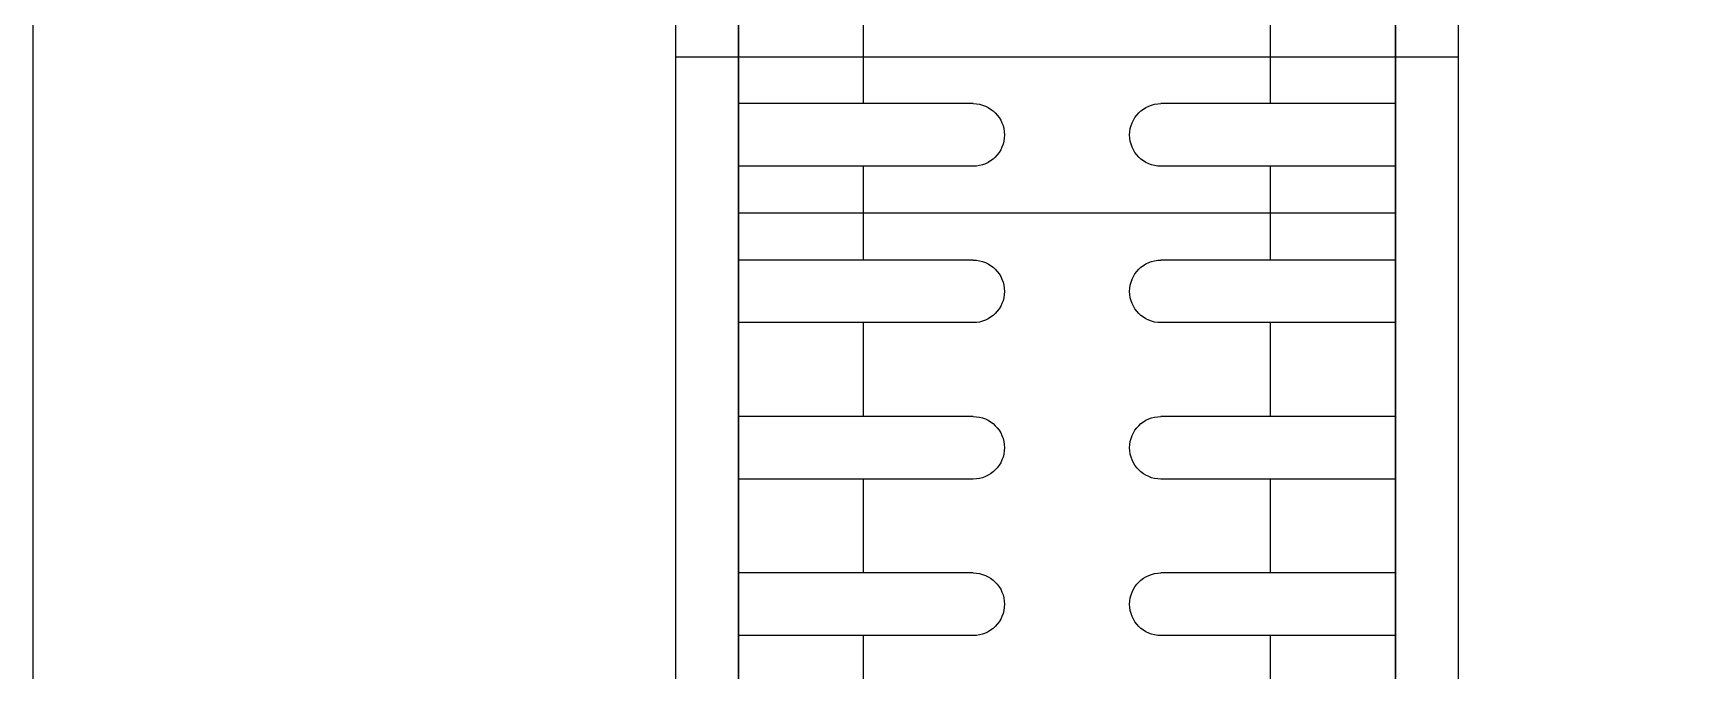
# Model space of a CAD drawing. Header units: inches. Extents: x 21 to 38546, y 13 to 15001.
# Drawn here: x 3729.26 to 3755.86, y 1182.97 to 1193.15 of the extents above; entities that cross this region are included whole.
import ezdxf

# ---------------------------------------------------------------- set-up
doc = ezdxf.new("R2010")
doc.units = ezdxf.units.IN
doc.header["$MEASUREMENT"] = 0
doc.layers.add('RAST-IST-RADYATÖR-DİNAMİK BLOK', color=83, linetype='Continuous')
doc.layers.add('Z_MİM_-KM-WALL-PLASTER', color=8, linetype='Continuous', lineweight=25)

# ---------------------------------------------------------------- blocks, each defined once
blk = doc.blocks.new('IS_RADYATOR-PLAN-100')
at = {"layer": 'RAST-IST-RADYATÖR-DİNAMİK BLOK', "color": 7}
for p, q in [((90.75, 11.5), (90.75, 7.75)), ((91.75, 11.5), (91.75, 7.75)), ((93.25, 11.5), (93.25, 7.75)), ((94.25, 11.5), (94.25, 7.75)), ((95.75, 11.5), (95.75, 7.75)), ((96.75, 11.5), (96.75, 7.75)), ((90, 9.5), (90.75, 9.5)), ((91.75, 9.5), (92.5, 9.5)), ((92.5, 9.5), (93.25, 9.5)), ((94.25, 9.5), (95, 9.5)), ((95, 9.5), (95.75, 9.5)), ((96.75, 9.5), (97.5, 9.5)), ((90.75, 4.75), (90.75, 1)), ((91.75, 4.75), (91.75, 1)), ((93.25, 4.75), (93.25, 1)), ((94.25, 4.75), (94.25, 1)), ((95.75, 4.75), (95.75, 1)), ((96.75, 4.75), (96.75, 1)), ((90, 3), (90.75, 3)), ((91.75, 3), (92.5, 3)), ((92.5, 3), (93.25, 3)), ((94.25, 3), (95, 3)), ((95, 3), (95.75, 3)), ((96.75, 3), (97.5, 3))]:
    blk.add_line(p, q, dxfattribs=at)
at = {"layer": 'RAST-IST-RADYATÖR-DİNAMİK BLOK'}
for points in [[(0, 0), (100, 0), (100, 12.5), (0, 12.5)], [(2.5, 11.5), (97.5, 11.5), (97.5, 1), (2.5, 1)]]:
    blk.add_lwpolyline(points, dxfattribs=at)
at = {"layer": 'RAST-IST-RADYATÖR-DİNAMİK BLOK', "color": 7}
for centre, start, end in [((91.25, 7.75), 180, 0), ((93.75, 7.75), 180, 0), ((96.25, 7.75), 180, 0), ((91.25, 4.75), 0, 180), ((93.75, 4.75), 0, 180), ((96.25, 4.75), 0, 180)]:
    blk.add_arc(centre, 0.5, start, end, dxfattribs=at)
blk = doc.blocks.new('IS_RADYATOR-PLAN-110')
at = {"layer": 'RAST-IST-RADYATÖR-DİNAMİK BLOK', "color": 7}
for p, q in [((90.75, 11.5), (90.75, 7.75)), ((91.75, 11.5), (91.75, 7.75)), ((93.25, 11.5), (93.25, 7.75)), ((94.25, 11.5), (94.25, 7.75)), ((95.75, 11.5), (95.75, 7.75)), ((96.75, 11.5), (96.75, 7.75)), ((98.25, 11.5), (98.25, 7.75)), ((99.25, 11.5), (99.25, 7.75)), ((90, 9.5), (90.75, 9.5)), ((91.75, 9.5), (92.5, 9.5)), ((92.5, 9.5), (93.25, 9.5)), ((94.25, 9.5), (95, 9.5)), ((95, 9.5), (95.75, 9.5)), ((96.75, 9.5), (97.5, 9.5)), ((97.5, 9.5), (98.25, 9.5)), ((99.25, 9.5), (100, 9.5)), ((100, 9.5), (100.75, 9.5)), ((90.75, 4.75), (90.75, 1)), ((91.75, 4.75), (91.75, 1)), ((93.25, 4.75), (93.25, 1)), ((94.25, 4.75), (94.25, 1)), ((95.75, 4.75), (95.75, 1)), ((96.75, 4.75), (96.75, 1)), ((98.25, 4.75), (98.25, 1)), ((99.25, 4.75), (99.25, 1)), ((90, 3), (90.75, 3)), ((91.75, 3), (92.5, 3)), ((92.5, 3), (93.25, 3)), ((94.25, 3), (95, 3)), ((95, 3), (95.75, 3)), ((96.75, 3), (97.5, 3)), ((97.5, 3), (98.25, 3)), ((99.25, 3), (100, 3)), ((100, 3), (100.75, 3))]:
    blk.add_line(p, q, dxfattribs=at)
at = {"layer": 'RAST-IST-RADYATÖR-DİNAMİK BLOK'}
for points in [[(0, 0), (110, 0), (110, 12.5), (0, 12.5)], [(2.5, 11.5), (107.5, 11.5), (107.5, 1), (2.5, 1)]]:
    blk.add_lwpolyline(points, dxfattribs=at)
at = {"layer": 'RAST-IST-RADYATÖR-DİNAMİK BLOK', "color": 7}
for centre, start, end in [((91.25, 7.75), 180, 0), ((93.75, 7.75), 180, 0), ((96.25, 7.75), 180, 0), ((98.75, 7.75), 180, 0), ((91.25, 4.75), 0, 180), ((93.75, 4.75), 0, 180), ((96.25, 4.75), 0, 180), ((98.75, 4.75), 0, 180)]:
    blk.add_arc(centre, 0.5, start, end, dxfattribs=at)
blk = doc.blocks.new('IS_RADYATOR-PLAN-120')
at = {"layer": 'RAST-IST-RADYATÖR-DİNAMİK BLOK', "color": 7}
for p, q in [((90.75, 11.5), (90.75, 7.75)), ((91.75, 11.5), (91.75, 7.75)), ((93.25, 11.5), (93.25, 7.75)), ((94.25, 11.5), (94.25, 7.75)), ((95.75, 11.5), (95.75, 7.75)), ((96.75, 11.5), (96.75, 7.75)), ((98.25, 11.5), (98.25, 7.75)), ((99.25, 11.5), (99.25, 7.75)), ((90, 9.5), (90.75, 9.5)), ((91.75, 9.5), (92.5, 9.5)), ((92.5, 9.5), (93.25, 9.5)), ((94.25, 9.5), (95, 9.5)), ((95, 9.5), (95.75, 9.5)), ((96.75, 9.5), (97.5, 9.5)), ((97.5, 9.5), (98.25, 9.5)), ((99.25, 9.5), (100, 9.5)), ((100, 9.5), (100.75, 9.5)), ((90.75, 4.75), (90.75, 1)), ((91.75, 4.75), (91.75, 1)), ((93.25, 4.75), (93.25, 1)), ((94.25, 4.75), (94.25, 1)), ((95.75, 4.75), (95.75, 1)), ((96.75, 4.75), (96.75, 1)), ((98.25, 4.75), (98.25, 1)), ((99.25, 4.75), (99.25, 1)), ((90, 3), (90.75, 3)), ((91.75, 3), (92.5, 3)), ((92.5, 3), (93.25, 3)), ((94.25, 3), (95, 3)), ((95, 3), (95.75, 3)), ((96.75, 3), (97.5, 3)), ((97.5, 3), (98.25, 3)), ((99.25, 3), (100, 3)), ((100, 3), (100.75, 3))]:
    blk.add_line(p, q, dxfattribs=at)
at = {"layer": 'RAST-IST-RADYATÖR-DİNAMİK BLOK'}
for points in [[(0, 0), (120, 0), (120, 12.5), (0, 12.5)], [(2.5, 11.5), (117.5, 11.5), (117.5, 1), (2.5, 1)]]:
    blk.add_lwpolyline(points, dxfattribs=at)
at = {"layer": 'RAST-IST-RADYATÖR-DİNAMİK BLOK', "color": 7}
for centre, start, end in [((91.25, 7.75), 180, 0), ((93.75, 7.75), 180, 0), ((96.25, 7.75), 180, 0), ((98.75, 7.75), 180, 0), ((91.25, 4.75), 0, 180), ((93.75, 4.75), 0, 180), ((96.25, 4.75), 0, 180), ((98.75, 4.75), 0, 180)]:
    blk.add_arc(centre, 0.5, start, end, dxfattribs=at)
blk = doc.blocks.new('IS_RADYATOR-PLAN-130')
at = {"layer": 'RAST-IST-RADYATÖR-DİNAMİK BLOK', "color": 7}
for p, q in [((90.75, 11.5), (90.75, 7.75)), ((91.75, 11.5), (91.75, 7.75)), ((93.25, 11.5), (93.25, 7.75)), ((94.25, 11.5), (94.25, 7.75)), ((95.75, 11.5), (95.75, 7.75)), ((96.75, 11.5), (96.75, 7.75)), ((98.25, 11.5), (98.25, 7.75)), ((99.25, 11.5), (99.25, 7.75)), ((90, 9.5), (90.75, 9.5)), ((91.75, 9.5), (92.5, 9.5)), ((92.5, 9.5), (93.25, 9.5)), ((94.25, 9.5), (95, 9.5)), ((95, 9.5), (95.75, 9.5)), ((96.75, 9.5), (97.5, 9.5)), ((97.5, 9.5), (98.25, 9.5)), ((99.25, 9.5), (100, 9.5)), ((100, 9.5), (100.75, 9.5)), ((90.75, 4.75), (90.75, 1)), ((91.75, 4.75), (91.75, 1)), ((93.25, 4.75), (93.25, 1)), ((94.25, 4.75), (94.25, 1)), ((95.75, 4.75), (95.75, 1)), ((96.75, 4.75), (96.75, 1)), ((98.25, 4.75), (98.25, 1)), ((99.25, 4.75), (99.25, 1)), ((90, 3), (90.75, 3)), ((91.75, 3), (92.5, 3)), ((92.5, 3), (93.25, 3)), ((94.25, 3), (95, 3)), ((95, 3), (95.75, 3)), ((96.75, 3), (97.5, 3)), ((97.5, 3), (98.25, 3)), ((99.25, 3), (100, 3)), ((100, 3), (100.75, 3))]:
    blk.add_line(p, q, dxfattribs=at)
at = {"layer": 'RAST-IST-RADYATÖR-DİNAMİK BLOK'}
for points in [[(0, 0), (130, 0), (130, 12.5), (0, 12.5)], [(2.5, 11.5), (127.5, 11.5), (127.5, 1), (2.5, 1)]]:
    blk.add_lwpolyline(points, dxfattribs=at)
at = {"layer": 'RAST-IST-RADYATÖR-DİNAMİK BLOK', "color": 7}
for centre, start, end in [((91.25, 7.75), 180, 0), ((93.75, 7.75), 180, 0), ((96.25, 7.75), 180, 0), ((98.75, 7.75), 180, 0), ((91.25, 4.75), 0, 180), ((93.75, 4.75), 0, 180), ((96.25, 4.75), 0, 180), ((98.75, 4.75), 0, 180)]:
    blk.add_arc(centre, 0.5, start, end, dxfattribs=at)
blk = doc.blocks.new('IS_RADYATOR-PLAN-140')
at = {"layer": 'RAST-IST-RADYATÖR-DİNAMİK BLOK', "color": 7}
for p, q in [((90.75, 11.5), (90.75, 7.75)), ((91.75, 11.5), (91.75, 7.75)), ((93.25, 11.5), (93.25, 7.75)), ((94.25, 11.5), (94.25, 7.75)), ((95.75, 11.5), (95.75, 7.75)), ((96.75, 11.5), (96.75, 7.75)), ((98.25, 11.5), (98.25, 7.75)), ((99.25, 11.5), (99.25, 7.75)), ((90, 9.5), (90.75, 9.5)), ((91.75, 9.5), (92.5, 9.5)), ((92.5, 9.5), (93.25, 9.5)), ((94.25, 9.5), (95, 9.5)), ((95, 9.5), (95.75, 9.5)), ((96.75, 9.5), (97.5, 9.5)), ((97.5, 9.5), (98.25, 9.5)), ((99.25, 9.5), (100, 9.5)), ((100, 9.5), (100.75, 9.5)), ((90.75, 4.75), (90.75, 1)), ((91.75, 4.75), (91.75, 1)), ((93.25, 4.75), (93.25, 1)), ((94.25, 4.75), (94.25, 1)), ((95.75, 4.75), (95.75, 1)), ((96.75, 4.75), (96.75, 1)), ((98.25, 4.75), (98.25, 1)), ((99.25, 4.75), (99.25, 1)), ((90, 3), (90.75, 3)), ((91.75, 3), (92.5, 3)), ((92.5, 3), (93.25, 3)), ((94.25, 3), (95, 3)), ((95, 3), (95.75, 3)), ((96.75, 3), (97.5, 3)), ((97.5, 3), (98.25, 3)), ((99.25, 3), (100, 3)), ((100, 3), (100.75, 3))]:
    blk.add_line(p, q, dxfattribs=at)
at = {"layer": 'RAST-IST-RADYATÖR-DİNAMİK BLOK'}
for points in [[(0, 0), (140, 0), (140, 12.5), (0, 12.5)], [(2.5, 11.5), (137.5, 11.5), (137.5, 1), (2.5, 1)]]:
    blk.add_lwpolyline(points, dxfattribs=at)
at = {"layer": 'RAST-IST-RADYATÖR-DİNAMİK BLOK', "color": 7}
for centre, start, end in [((91.25, 7.75), 180, 0), ((93.75, 7.75), 180, 0), ((96.25, 7.75), 180, 0), ((98.75, 7.75), 180, 0), ((91.25, 4.75), 0, 180), ((93.75, 4.75), 0, 180), ((96.25, 4.75), 0, 180), ((98.75, 4.75), 0, 180)]:
    blk.add_arc(centre, 0.5, start, end, dxfattribs=at)
blk = doc.blocks.new('IS_RADYATOR-PLAN-150')
at = {"layer": 'RAST-IST-RADYATÖR-DİNAMİK BLOK', "color": 7}
for p, q in [((90.75, 11.5), (90.75, 7.75)), ((91.75, 11.5), (91.75, 7.75)), ((93.25, 11.5), (93.25, 7.75)), ((94.25, 11.5), (94.25, 7.75)), ((95.75, 11.5), (95.75, 7.75)), ((96.75, 11.5), (96.75, 7.75)), ((98.25, 11.5), (98.25, 7.75)), ((99.25, 11.5), (99.25, 7.75)), ((90, 9.5), (90.75, 9.5)), ((91.75, 9.5), (92.5, 9.5)), ((92.5, 9.5), (93.25, 9.5)), ((94.25, 9.5), (95, 9.5)), ((95, 9.5), (95.75, 9.5)), ((96.75, 9.5), (97.5, 9.5)), ((97.5, 9.5), (98.25, 9.5)), ((99.25, 9.5), (100, 9.5)), ((100, 9.5), (100.75, 9.5)), ((90.75, 4.75), (90.75, 1)), ((91.75, 4.75), (91.75, 1)), ((93.25, 4.75), (93.25, 1)), ((94.25, 4.75), (94.25, 1)), ((95.75, 4.75), (95.75, 1)), ((96.75, 4.75), (96.75, 1)), ((98.25, 4.75), (98.25, 1)), ((99.25, 4.75), (99.25, 1)), ((90, 3), (90.75, 3)), ((91.75, 3), (92.5, 3)), ((92.5, 3), (93.25, 3)), ((94.25, 3), (95, 3)), ((95, 3), (95.75, 3)), ((96.75, 3), (97.5, 3)), ((97.5, 3), (98.25, 3)), ((99.25, 3), (100, 3)), ((100, 3), (100.75, 3))]:
    blk.add_line(p, q, dxfattribs=at)
at = {"layer": 'RAST-IST-RADYATÖR-DİNAMİK BLOK'}
for points in [[(-5, 0), (145, 0), (145, 12.5), (-5, 12.5)], [(-2.5, 11.5), (142.5, 11.5), (142.5, 1), (-2.5, 1)]]:
    blk.add_lwpolyline(points, dxfattribs=at)
at = {"layer": 'RAST-IST-RADYATÖR-DİNAMİK BLOK', "color": 7}
for centre, start, end in [((91.25, 7.75), 180, 0), ((93.75, 7.75), 180, 0), ((96.25, 7.75), 180, 0), ((98.75, 7.75), 180, 0), ((91.25, 4.75), 0, 180), ((93.75, 4.75), 0, 180), ((96.25, 4.75), 0, 180), ((98.75, 4.75), 0, 180)]:
    blk.add_arc(centre, 0.5, start, end, dxfattribs=at)
blk = doc.blocks.new('IS_RADYATOR-PLAN-160')
at = {"layer": 'RAST-IST-RADYATÖR-DİNAMİK BLOK', "color": 7}
for p, q in [((90.75, 11.5), (90.75, 7.75)), ((91.75, 11.5), (91.75, 7.75)), ((93.25, 11.5), (93.25, 7.75)), ((94.25, 11.5), (94.25, 7.75)), ((95.75, 11.5), (95.75, 7.75)), ((96.75, 11.5), (96.75, 7.75)), ((98.25, 11.5), (98.25, 7.75)), ((99.25, 11.5), (99.25, 7.75)), ((90, 9.5), (90.75, 9.5)), ((91.75, 9.5), (92.5, 9.5)), ((92.5, 9.5), (93.25, 9.5)), ((94.25, 9.5), (95, 9.5)), ((95, 9.5), (95.75, 9.5)), ((96.75, 9.5), (97.5, 9.5)), ((97.5, 9.5), (98.25, 9.5)), ((99.25, 9.5), (100, 9.5)), ((100, 9.5), (100.75, 9.5)), ((90.75, 4.75), (90.75, 1)), ((91.75, 4.75), (91.75, 1)), ((93.25, 4.75), (93.25, 1)), ((94.25, 4.75), (94.25, 1)), ((95.75, 4.75), (95.75, 1)), ((96.75, 4.75), (96.75, 1)), ((98.25, 4.75), (98.25, 1)), ((99.25, 4.75), (99.25, 1)), ((90, 3), (90.75, 3)), ((91.75, 3), (92.5, 3)), ((92.5, 3), (93.25, 3)), ((94.25, 3), (95, 3)), ((95, 3), (95.75, 3)), ((96.75, 3), (97.5, 3)), ((97.5, 3), (98.25, 3)), ((99.25, 3), (100, 3)), ((100, 3), (100.75, 3))]:
    blk.add_line(p, q, dxfattribs=at)
at = {"layer": 'RAST-IST-RADYATÖR-DİNAMİK BLOK'}
for points in [[(-5, 0), (155, 0), (155, 12.5), (-5, 12.5)], [(-2.5, 11.5), (152.5, 11.5), (152.5, 1), (-2.5, 1)]]:
    blk.add_lwpolyline(points, dxfattribs=at)
at = {"layer": 'RAST-IST-RADYATÖR-DİNAMİK BLOK', "color": 7}
for centre, start, end in [((91.25, 7.75), 180, 0), ((93.75, 7.75), 180, 0), ((96.25, 7.75), 180, 0), ((98.75, 7.75), 180, 0), ((91.25, 4.75), 0, 180), ((93.75, 4.75), 0, 180), ((96.25, 4.75), 0, 180), ((98.75, 4.75), 0, 180)]:
    blk.add_arc(centre, 0.5, start, end, dxfattribs=at)
blk = doc.blocks.new('IS_RADYATOR-PLAN-170')
at = {"layer": 'RAST-IST-RADYATÖR-DİNAMİK BLOK', "color": 7}
for p, q in [((90.75, 11.5), (90.75, 7.75)), ((91.75, 11.5), (91.75, 7.75)), ((93.25, 11.5), (93.25, 7.75)), ((94.25, 11.5), (94.25, 7.75)), ((95.75, 11.5), (95.75, 7.75)), ((96.75, 11.5), (96.75, 7.75)), ((98.25, 11.5), (98.25, 7.75)), ((99.25, 11.5), (99.25, 7.75)), ((90, 9.5), (90.75, 9.5)), ((91.75, 9.5), (92.5, 9.5)), ((92.5, 9.5), (93.25, 9.5)), ((94.25, 9.5), (95, 9.5)), ((95, 9.5), (95.75, 9.5)), ((96.75, 9.5), (97.5, 9.5)), ((97.5, 9.5), (98.25, 9.5)), ((99.25, 9.5), (100, 9.5)), ((100, 9.5), (100.75, 9.5)), ((90.75, 4.75), (90.75, 1)), ((91.75, 4.75), (91.75, 1)), ((93.25, 4.75), (93.25, 1)), ((94.25, 4.75), (94.25, 1)), ((95.75, 4.75), (95.75, 1)), ((96.75, 4.75), (96.75, 1)), ((98.25, 4.75), (98.25, 1)), ((99.25, 4.75), (99.25, 1)), ((90, 3), (90.75, 3)), ((91.75, 3), (92.5, 3)), ((92.5, 3), (93.25, 3)), ((94.25, 3), (95, 3)), ((95, 3), (95.75, 3)), ((96.75, 3), (97.5, 3)), ((97.5, 3), (98.25, 3)), ((99.25, 3), (100, 3)), ((100, 3), (100.75, 3))]:
    blk.add_line(p, q, dxfattribs=at)
at = {"layer": 'RAST-IST-RADYATÖR-DİNAMİK BLOK'}
for points in [[(-5, 0), (165, 0), (165, 12.5), (-5, 12.5)], [(-2.5, 11.5), (162.5, 11.5), (162.5, 1), (-2.5, 1)]]:
    blk.add_lwpolyline(points, dxfattribs=at)
at = {"layer": 'RAST-IST-RADYATÖR-DİNAMİK BLOK', "color": 7}
for centre, start, end in [((91.25, 7.75), 180, 0), ((93.75, 7.75), 180, 0), ((96.25, 7.75), 180, 0), ((98.75, 7.75), 180, 0), ((91.25, 4.75), 0, 180), ((93.75, 4.75), 0, 180), ((96.25, 4.75), 0, 180), ((98.75, 4.75), 0, 180)]:
    blk.add_arc(centre, 0.5, start, end, dxfattribs=at)
blk = doc.blocks.new('IS_RADYATOR-PLAN-180')
at = {"layer": 'RAST-IST-RADYATÖR-DİNAMİK BLOK', "color": 7}
for p, q in [((90.75, 11.5), (90.75, 7.75)), ((91.75, 11.5), (91.75, 7.75)), ((93.25, 11.5), (93.25, 7.75)), ((94.25, 11.5), (94.25, 7.75)), ((95.75, 11.5), (95.75, 7.75)), ((96.75, 11.5), (96.75, 7.75)), ((98.25, 11.5), (98.25, 7.75)), ((99.25, 11.5), (99.25, 7.75)), ((90, 9.5), (90.75, 9.5)), ((91.75, 9.5), (92.5, 9.5)), ((92.5, 9.5), (93.25, 9.5)), ((94.25, 9.5), (95, 9.5)), ((95, 9.5), (95.75, 9.5)), ((96.75, 9.5), (97.5, 9.5)), ((97.5, 9.5), (98.25, 9.5)), ((99.25, 9.5), (100, 9.5)), ((100, 9.5), (100.75, 9.5)), ((90.75, 4.75), (90.75, 1)), ((91.75, 4.75), (91.75, 1)), ((93.25, 4.75), (93.25, 1)), ((94.25, 4.75), (94.25, 1)), ((95.75, 4.75), (95.75, 1)), ((96.75, 4.75), (96.75, 1)), ((98.25, 4.75), (98.25, 1)), ((99.25, 4.75), (99.25, 1)), ((90, 3), (90.75, 3)), ((91.75, 3), (92.5, 3)), ((92.5, 3), (93.25, 3)), ((94.25, 3), (95, 3)), ((95, 3), (95.75, 3)), ((96.75, 3), (97.5, 3)), ((97.5, 3), (98.25, 3)), ((99.25, 3), (100, 3)), ((100, 3), (100.75, 3))]:
    blk.add_line(p, q, dxfattribs=at)
at = {"layer": 'RAST-IST-RADYATÖR-DİNAMİK BLOK'}
for points in [[(-5, 0), (175, 0), (175, 12.5), (-5, 12.5)], [(-2.5, 11.5), (172.5, 11.5), (172.5, 1), (-2.5, 1)]]:
    blk.add_lwpolyline(points, dxfattribs=at)
at = {"layer": 'RAST-IST-RADYATÖR-DİNAMİK BLOK', "color": 7}
for centre, start, end in [((91.25, 7.75), 180, 0), ((93.75, 7.75), 180, 0), ((96.25, 7.75), 180, 0), ((98.75, 7.75), 180, 0), ((91.25, 4.75), 0, 180), ((93.75, 4.75), 0, 180), ((96.25, 4.75), 0, 180), ((98.75, 4.75), 0, 180)]:
    blk.add_arc(centre, 0.5, start, end, dxfattribs=at)
blk = doc.blocks.new('IS_RADYATOR-PLAN-190')
at = {"layer": 'RAST-IST-RADYATÖR-DİNAMİK BLOK', "color": 7}
for p, q in [((90.75, 11.5), (90.75, 7.75)), ((91.75, 11.5), (91.75, 7.75)), ((93.25, 11.5), (93.25, 7.75)), ((94.25, 11.5), (94.25, 7.75)), ((95.75, 11.5), (95.75, 7.75)), ((96.75, 11.5), (96.75, 7.75)), ((98.25, 11.5), (98.25, 7.75)), ((99.25, 11.5), (99.25, 7.75)), ((90, 9.5), (90.75, 9.5)), ((91.75, 9.5), (92.5, 9.5)), ((92.5, 9.5), (93.25, 9.5)), ((94.25, 9.5), (95, 9.5)), ((95, 9.5), (95.75, 9.5)), ((96.75, 9.5), (97.5, 9.5)), ((97.5, 9.5), (98.25, 9.5)), ((99.25, 9.5), (100, 9.5)), ((100, 9.5), (100.75, 9.5)), ((90.75, 4.75), (90.75, 1)), ((91.75, 4.75), (91.75, 1)), ((93.25, 4.75), (93.25, 1)), ((94.25, 4.75), (94.25, 1)), ((95.75, 4.75), (95.75, 1)), ((96.75, 4.75), (96.75, 1)), ((98.25, 4.75), (98.25, 1)), ((99.25, 4.75), (99.25, 1)), ((90, 3), (90.75, 3)), ((91.75, 3), (92.5, 3)), ((92.5, 3), (93.25, 3)), ((94.25, 3), (95, 3)), ((95, 3), (95.75, 3)), ((96.75, 3), (97.5, 3)), ((97.5, 3), (98.25, 3)), ((99.25, 3), (100, 3)), ((100, 3), (100.75, 3))]:
    blk.add_line(p, q, dxfattribs=at)
at = {"layer": 'RAST-IST-RADYATÖR-DİNAMİK BLOK'}
for points in [[(-5, 0), (185, 0), (185, 12.5), (-5, 12.5)], [(182.5, 11.5), (-2.5, 11.5), (-2.5, 1), (182.5, 1)]]:
    blk.add_lwpolyline(points, dxfattribs=at)
at = {"layer": 'RAST-IST-RADYATÖR-DİNAMİK BLOK', "color": 7}
for centre, start, end in [((91.25, 7.75), 180, 0), ((93.75, 7.75), 180, 0), ((96.25, 7.75), 180, 0), ((98.75, 7.75), 180, 0), ((91.25, 4.75), 0, 180), ((93.75, 4.75), 0, 180), ((96.25, 4.75), 0, 180), ((98.75, 4.75), 0, 180)]:
    blk.add_arc(centre, 0.5, start, end, dxfattribs=at)
blk = doc.blocks.new('IS_RADYATOR-PLAN-200')
at = {"layer": 'RAST-IST-RADYATÖR-DİNAMİK BLOK', "color": 7}
for p, q in [((95.75, 11.5), (95.75, 7.75)), ((96.75, 11.5), (96.75, 7.75)), ((98.25, 11.5), (98.25, 7.75)), ((99.25, 11.5), (99.25, 7.75)), ((100.75, 11.5), (100.75, 7.75)), ((101.75, 11.5), (101.75, 7.75)), ((103.25, 11.5), (103.25, 7.75)), ((104.25, 11.5), (104.25, 7.75)), ((95, 9.5), (95.75, 9.5)), ((96.75, 9.5), (97.5, 9.5)), ((97.5, 9.5), (98.25, 9.5)), ((99.25, 9.5), (100, 9.5)), ((100, 9.5), (100.75, 9.5)), ((101.75, 9.5), (102.5, 9.5)), ((102.5, 9.5), (103.25, 9.5)), ((104.25, 9.5), (105, 9.5)), ((105, 9.5), (105.75, 9.5)), ((95.75, 4.75), (95.75, 1)), ((96.75, 4.75), (96.75, 1)), ((98.25, 4.75), (98.25, 1)), ((99.25, 4.75), (99.25, 1)), ((100.75, 4.75), (100.75, 1)), ((101.75, 4.75), (101.75, 1)), ((103.25, 4.75), (103.25, 1)), ((104.25, 4.75), (104.25, 1)), ((95, 3), (95.75, 3)), ((96.75, 3), (97.5, 3)), ((97.5, 3), (98.25, 3)), ((99.25, 3), (100, 3)), ((100, 3), (100.75, 3)), ((101.75, 3), (102.5, 3)), ((102.5, 3), (103.25, 3)), ((104.25, 3), (105, 3)), ((105, 3), (105.75, 3))]:
    blk.add_line(p, q, dxfattribs=at)
at = {"layer": 'RAST-IST-RADYATÖR-DİNAMİK BLOK'}
for points in [[(0, 0), (200, 0), (200, 12.5), (0, 12.5)], [(2.5, 11.5), (197.5, 11.5), (197.5, 1), (2.5, 1)]]:
    blk.add_lwpolyline(points, dxfattribs=at)
at = {"layer": 'RAST-IST-RADYATÖR-DİNAMİK BLOK', "color": 7}
for centre, start, end in [((96.25, 7.75), 180, 0), ((98.75, 7.75), 180, 0), ((101.25, 7.75), 180, 0), ((103.75, 7.75), 180, 0), ((96.25, 4.75), 0, 180), ((98.75, 4.75), 0, 180), ((101.25, 4.75), 0, 180), ((103.75, 4.75), 0, 180)]:
    blk.add_arc(centre, 0.5, start, end, dxfattribs=at)
blk = doc.blocks.new('IS_U4727')
for name, p in [('IS_RADYATOR-PLAN-100', (0, 0)), ('IS_RADYATOR-PLAN-110', (0, 0)), ('IS_RADYATOR-PLAN-120', (0, 0)), ('IS_RADYATOR-PLAN-130', (0, 0)), ('IS_RADYATOR-PLAN-140', (0, 0)), ('IS_RADYATOR-PLAN-150', (0, 0)), ('IS_RADYATOR-PLAN-160', (0, 0)), ('IS_RADYATOR-PLAN-170', (0, 0)), ('IS_RADYATOR-PLAN-180', (0, 0)), ('IS_RADYATOR-PLAN-190', (0, 0)), ('IS_RADYATOR-PLAN-200', (-5, 0))]:
    blk.add_blockref(name, p)

msp = doc.modelspace()

# ---------------------------------------------------------------- linework, layer by layer
at = {"layer": 'Z_MİM_-KM-WALL-PLASTER'}
msp.add_lwpolyline([(4389.258, 1357.083), (4389.258, 1004.583), (3999.258, 1004.583), (3999.258, 1029.583), (3894.257, 1029.583), (3894.258, 1004.583), (3729.258, 1004.583), (3729.258, 1644.583), (3844.257, 1644.583), (3844.257, 1634.583), (3999.258, 1634.583), (3999.258, 1644.583), (4391.758, 1644.582)], dxfattribs=at)

# ---------------------------------------------------------------- block references
at = {"layer": 'RAST-IST-RADYATÖR-DİNAMİK BLOK', "xscale": -1, "rotation": 270}
msp.add_blockref('IS_U4727', (3739.527, 1092.78), dxfattribs=at)

doc.saveas('drawing.dxf')
